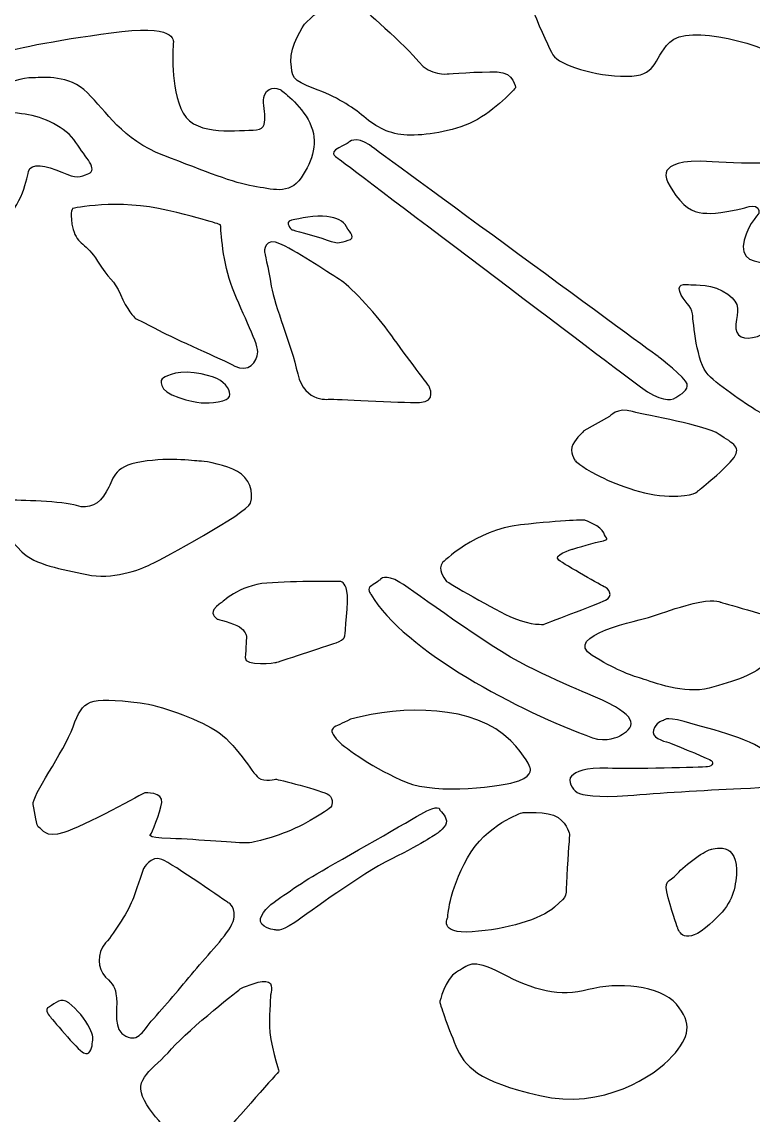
# Model space of a CAD drawing. Header units: centimetres. Extents: x -1.66 to 1.66, y -4.26 to 4.26.
# Drawn here: x -0.921 to 0.005, y 2.026 to 3.409 of the extents above; entities that cross this region are included whole.
import ezdxf

# ---------------------------------------------------------------- set-up
doc = ezdxf.new("R2010")
doc.units = ezdxf.units.CM
doc.header["$MEASUREMENT"] = 0
doc.layers.add('Layer 1', color=7, linetype='Continuous')

msp = doc.modelspace()

# ---------------------------------------------------------------- linework, layer by layer
at = {"layer": 'Layer 1', "color": 142}
for points, knots in [([(-1.65854, 4.26053), (-1.65854, 4.26053), (1.65855, 4.26053), (1.65855, 4.26053), (1.65855, 4.26053), (1.65855, 4.26053), (1.65855, -4.26054), (1.65855, -4.26054), (1.65855, -4.26054), (1.65855, -4.26054), (-1.65854, -4.26054), (-1.65854, -4.26054), (-1.65854, -4.26054), (-1.65854, -4.26054), (-1.65854, 4.26053), (-1.65854, 4.26053)], [0, 0, 0, 0, 0.2, 0.2, 0.2, 0.2, 0.4, 0.4, 0.4, 0.4, 0.6, 0.6, 0.6, 0.6, 1, 1, 1, 1]), ([(0.32052, 3.54923), (0.32052, 3.54923), (0.32891, 3.55255), (0.33083, 3.54183), (0.33083, 3.54183), (0.33275, 3.5311), (0.30162, 3.49244), (0.27756, 3.4517), (0.27756, 3.4517), (0.2535, 3.41096), (0.23975, 3.37639), (0.22085, 3.34058), (0.22085, 3.34058), (0.20195, 3.30478), (0.18649, 3.27268), (0.16758, 3.27391), (0.16758, 3.27391), (0.14868, 3.27515), (0.15383, 3.2912), (0.15899, 3.31342), (0.15899, 3.31342), (0.16414, 3.33565), (0.18992, 3.3517), (0.17274, 3.3554), (0.17274, 3.3554), (0.15555, 3.3591), (0.10572, 3.34429), (0.10572, 3.34429), (0.10572, 3.34429), (0.10572, 3.34429), (0.08166, 3.33194), (0.05245, 3.35664), (0.05245, 3.35664), (0.02323, 3.38133), (-0.07815, 3.40725), (-0.1005, 3.3838), (-0.1005, 3.3838), (-0.12283, 3.36034), (-0.11596, 3.34058), (-0.15549, 3.34058), (-0.15549, 3.34058), (-0.19501, 3.34058), (-0.23969, 3.35417), (-0.24828, 3.36775), (-0.24828, 3.36775), (-0.25687, 3.38133), (-0.29124, 3.46528), (-0.29124, 3.46528), (-0.29124, 3.46528), (-0.29124, 3.46528), (-0.28952, 3.49368), (-0.26031, 3.48257), (-0.26031, 3.48257), (-0.23109, 3.47145), (-0.19329, 3.47516), (-0.16923, 3.45664), (-0.16923, 3.45664), (-0.14518, 3.43812), (-0.12627, 3.4196), (-0.04207, 3.43318), (-0.04207, 3.43318), (0.04214, 3.44676), (0.06276, 3.46281), (0.09712, 3.44306), (0.09712, 3.44306), (0.13149, 3.4233), (0.15039, 3.39985), (0.15039, 3.39985), (0.15039, 3.39985), (0.15039, 3.39985), (0.19507, 3.38627), (0.20367, 3.41713), (0.20367, 3.41713), (0.21226, 3.448), (0.23803, 3.47639), (0.25865, 3.50108), (0.25865, 3.50108), (0.27928, 3.52578), (0.32052, 3.54923), (0.32052, 3.54923)], [0, 0, 0, 0, 0.047619, 0.047619, 0.047619, 0.047619, 0.0952381, 0.0952381, 0.0952381, 0.0952381, 0.1428571, 0.1428571, 0.1428571, 0.1428571, 0.1904762, 0.1904762, 0.1904762, 0.1904762, 0.2380952, 0.2380952, 0.2380952, 0.2380952, 0.2857143, 0.2857143, 0.2857143, 0.2857143, 0.3333333, 0.3333333, 0.3333333, 0.3333333, 0.3809524, 0.3809524, 0.3809524, 0.3809524, 0.4285714, 0.4285714, 0.4285714, 0.4285714, 0.4761905, 0.4761905, 0.4761905, 0.4761905, 0.5238095, 0.5238095, 0.5238095, 0.5238095, 0.5714286, 0.5714286, 0.5714286, 0.5714286, 0.6190476, 0.6190476, 0.6190476, 0.6190476, 0.6666667, 0.6666667, 0.6666667, 0.6666667, 0.7142857, 0.7142857, 0.7142857, 0.7142857, 0.7619048, 0.7619048, 0.7619048, 0.7619048, 0.8095238, 0.8095238, 0.8095238, 0.8095238, 0.8571429, 0.8571429, 0.8571429, 0.8571429, 0.9047619, 0.9047619, 0.9047619, 0.9047619, 1, 1, 1, 1]), ([(-0.56302, 3.40635), (-0.56302, 3.40635), (-0.58185, 3.37867), (-0.58015, 3.35898), (-0.58015, 3.35898), (-0.57843, 3.33929), (-0.57929, 3.3356), (-0.55103, 3.32515), (-0.55103, 3.32515), (-0.52277, 3.31469), (-0.50308, 3.30238), (-0.48767, 3.28947), (-0.48767, 3.28947), (-0.47225, 3.27655), (-0.45513, 3.2667), (-0.43287, 3.26609), (-0.43287, 3.26609), (-0.4106, 3.26547), (-0.37635, 3.26978), (-0.34895, 3.28331), (-0.34895, 3.28331), (-0.32155, 3.29685), (-0.29586, 3.32576), (-0.29586, 3.32576), (-0.29586, 3.32576), (-0.29586, 3.32576), (-0.29672, 3.34545), (-0.31898, 3.34606), (-0.31898, 3.34606), (-0.34125, 3.34668), (-0.38149, 3.3436), (-0.38149, 3.3436), (-0.38149, 3.3436), (-0.38149, 3.3436), (-0.40375, 3.34053), (-0.41831, 3.35898), (-0.41831, 3.35898), (-0.43287, 3.37744), (-0.4928, 3.42973), (-0.4928, 3.42973), (-0.4928, 3.42973), (-0.4928, 3.42973), (-0.51336, 3.43772), (-0.52791, 3.4328), (-0.52791, 3.4328), (-0.54247, 3.42788), (-0.56302, 3.40635), (-0.56302, 3.40635)], [0, 0, 0, 0, 0.0769231, 0.0769231, 0.0769231, 0.0769231, 0.1538462, 0.1538462, 0.1538462, 0.1538462, 0.2307692, 0.2307692, 0.2307692, 0.2307692, 0.3076923, 0.3076923, 0.3076923, 0.3076923, 0.3846154, 0.3846154, 0.3846154, 0.3846154, 0.4615385, 0.4615385, 0.4615385, 0.4615385, 0.5384615, 0.5384615, 0.5384615, 0.5384615, 0.6153846, 0.6153846, 0.6153846, 0.6153846, 0.6923077, 0.6923077, 0.6923077, 0.6923077, 0.7692308, 0.7692308, 0.7692308, 0.7692308, 0.8461538, 0.8461538, 0.8461538, 0.8461538, 1, 1, 1, 1]), ([(-0.98087, 3.35775), (-0.98087, 3.35775), (-1.00656, 3.34606), (-1.00571, 3.33868), (-1.00571, 3.33868), (-1.00485, 3.3313), (-1.004, 3.32207), (-0.96888, 3.32699), (-0.96888, 3.32699), (-0.93378, 3.33191), (-0.92093, 3.33868), (-0.90638, 3.33868), (-0.90638, 3.33868), (-0.89182, 3.33868), (-0.86185, 3.34299), (-0.83788, 3.31961), (-0.83788, 3.31961), (-0.8139, 3.29623), (-0.79421, 3.26055), (-0.74112, 3.24025), (-0.74112, 3.24025), (-0.68803, 3.21995), (-0.65207, 3.20518), (-0.62809, 3.20149), (-0.62809, 3.20149), (-0.60412, 3.1978), (-0.58271, 3.18981), (-0.5673, 3.21195), (-0.5673, 3.21195), (-0.55189, 3.2341), (-0.54504, 3.25809), (-0.55617, 3.28146), (-0.55617, 3.28146), (-0.5673, 3.30484), (-0.59299, 3.3233), (-0.59299, 3.3233), (-0.59299, 3.3233), (-0.59299, 3.3233), (-0.60754, 3.3313), (-0.61354, 3.31654), (-0.61354, 3.31654), (-0.61953, 3.30177), (-0.60155, 3.27224), (-0.62809, 3.27224), (-0.62809, 3.27224), (-0.65464, 3.27224), (-0.70601, 3.26424), (-0.71972, 3.29992), (-0.71972, 3.29992), (-0.73341, 3.3356), (-0.72914, 3.38236), (-0.72914, 3.38236), (-0.72914, 3.38236), (-0.72914, 3.38236), (-0.72143, 3.40574), (-0.79421, 3.39712), (-0.79421, 3.39712), (-0.86699, 3.38851), (-0.93036, 3.37559), (-0.94834, 3.37005), (-0.94834, 3.37005), (-0.96631, 3.36452), (-0.98087, 3.35775), (-0.98087, 3.35775)], [0, 0, 0, 0, 0.0588235, 0.0588235, 0.0588235, 0.0588235, 0.1176471, 0.1176471, 0.1176471, 0.1176471, 0.1764706, 0.1764706, 0.1764706, 0.1764706, 0.2352941, 0.2352941, 0.2352941, 0.2352941, 0.2941176, 0.2941176, 0.2941176, 0.2941176, 0.3529412, 0.3529412, 0.3529412, 0.3529412, 0.4117647, 0.4117647, 0.4117647, 0.4117647, 0.4705882, 0.4705882, 0.4705882, 0.4705882, 0.5294118, 0.5294118, 0.5294118, 0.5294118, 0.5882353, 0.5882353, 0.5882353, 0.5882353, 0.6470588, 0.6470588, 0.6470588, 0.6470588, 0.7058824, 0.7058824, 0.7058824, 0.7058824, 0.7647059, 0.7647059, 0.7647059, 0.7647059, 0.8235294, 0.8235294, 0.8235294, 0.8235294, 0.8823529, 0.8823529, 0.8823529, 0.8823529, 1, 1, 1, 1]), ([(-1.09304, 3.22979), (-1.09304, 3.22979), (-1.08619, 3.26547), (-1.07678, 3.28024), (-1.07678, 3.28024), (-1.06735, 3.295), (-1.05366, 3.29746), (-1.02026, 3.29685), (-1.02026, 3.29685), (-0.98687, 3.29623), (-0.93978, 3.29623), (-0.91665, 3.29254), (-0.91665, 3.29254), (-0.89353, 3.28885), (-0.86528, 3.27655), (-0.85243, 3.25686), (-0.85243, 3.25686), (-0.83959, 3.23717), (-0.82418, 3.22241), (-0.83617, 3.21749), (-0.83617, 3.21749), (-0.84816, 3.21257), (-0.85072, 3.21072), (-0.87042, 3.21933), (-0.87042, 3.21933), (-0.89011, 3.22795), (-0.9098, 3.23164), (-0.91238, 3.21995), (-0.91238, 3.21995), (-0.91494, 3.20826), (-0.92351, 3.16766), (-0.95005, 3.15658), (-0.95005, 3.15658), (-0.9766, 3.14551), (-1.01769, 3.14367), (-1.04252, 3.15474), (-1.04252, 3.15474), (-1.06735, 3.16581), (-1.08791, 3.18119), (-1.0939, 3.20088), (-1.0939, 3.20088), (-1.09989, 3.22057), (-1.09304, 3.22979), (-1.09304, 3.22979)], [0, 0, 0, 0, 0.0833333, 0.0833333, 0.0833333, 0.0833333, 0.1666667, 0.1666667, 0.1666667, 0.1666667, 0.25, 0.25, 0.25, 0.25, 0.3333333, 0.3333333, 0.3333333, 0.3333333, 0.4166667, 0.4166667, 0.4166667, 0.4166667, 0.5, 0.5, 0.5, 0.5, 0.5833333, 0.5833333, 0.5833333, 0.5833333, 0.6666667, 0.6666667, 0.6666667, 0.6666667, 0.75, 0.75, 0.75, 0.75, 0.8333333, 0.8333333, 0.8333333, 0.8333333, 1, 1, 1, 1]), ([(-0.52021, 3.23656), (-0.52021, 3.23656), (-0.53391, 3.24271), (-0.51935, 3.25009), (-0.51935, 3.25009), (-0.50479, 3.25748), (-0.5072, 3.25696), (-0.5072, 3.25696), (-0.5072, 3.25696), (-0.5072, 3.25696), (-0.49784, 3.26582), (-0.48083, 3.2536), (-0.48083, 3.2536), (-0.46382, 3.24138), (-0.11424, 2.98502), (-0.11424, 2.98502), (-0.11424, 2.98502), (-0.11424, 2.98502), (-0.08009, 2.95911), (-0.07837, 2.95111), (-0.07837, 2.95111), (-0.07666, 2.94311), (-0.08608, 2.93819), (-0.09293, 2.93389), (-0.09293, 2.93389), (-0.09978, 2.92958), (-0.11263, 2.92897), (-0.13746, 2.94742), (-0.13746, 2.94742), (-0.16228, 2.96588), (-0.52021, 3.23656), (-0.52021, 3.23656)], [0, 0, 0, 0, 0.1111111, 0.1111111, 0.1111111, 0.1111111, 0.2222222, 0.2222222, 0.2222222, 0.2222222, 0.3333333, 0.3333333, 0.3333333, 0.3333333, 0.4444444, 0.4444444, 0.4444444, 0.4444444, 0.5555556, 0.5555556, 0.5555556, 0.5555556, 0.6666667, 0.6666667, 0.6666667, 0.6666667, 0.7777778, 0.7777778, 0.7777778, 0.7777778, 1, 1, 1, 1]), ([(-0.00388, 3.17443), (-0.00388, 3.17443), (-0.03471, 3.16704), (-0.0484, 3.16704), (-0.0484, 3.16704), (-0.06211, 3.16704), (-0.07409, 3.16766), (-0.08779, 3.18365), (-0.08779, 3.18365), (-0.10149, 3.19965), (-0.10834, 3.21503), (-0.10406, 3.22118), (-0.10406, 3.22118), (-0.09978, 3.22733), (-0.0895, 3.23533), (-0.04669, 3.23225), (-0.04669, 3.23225), (-0.00388, 3.22918), (0.07404, 3.23102), (0.09288, 3.23225), (0.09288, 3.23225), (0.11172, 3.23348), (0.1571, 3.24087), (0.17336, 3.22671), (0.17336, 3.22671), (0.18964, 3.21257), (0.19306, 3.20334), (0.19563, 3.18488), (0.19563, 3.18488), (0.1982, 3.16643), (0.23416, 3.02678), (0.23416, 3.02678), (0.23416, 3.02678), (0.23416, 3.02678), (0.23502, 2.99233), (0.23073, 2.98802), (0.23073, 2.98802), (0.22645, 2.98372), (0.20762, 2.97634), (0.19563, 2.99479), (0.19563, 2.99479), (0.18364, 3.01324), (0.1845, 3.0963), (0.1845, 3.0963), (0.1845, 3.0963), (0.1845, 3.0963), (0.17508, 3.13997), (0.17508, 3.13997), (0.17508, 3.13997), (0.17508, 3.13997), (0.16566, 3.15166), (0.1571, 3.1412), (0.1571, 3.1412), (0.14853, 3.13075), (0.14169, 3.10922), (0.1297, 3.10675), (0.1297, 3.10675), (0.11771, 3.1043), (0.05948, 3.10245), (0.03722, 3.10368), (0.03722, 3.10368), (0.01496, 3.10491), (-0.00816, 3.10368), (-0.0073, 3.12521), (-0.0073, 3.12521), (-0.00645, 3.14674), (0.01239, 3.16704), (0.01239, 3.16704), (0.01239, 3.16704), (0.01239, 3.16704), (0.01322, 3.17418), (0.00812, 3.1757), (0.00812, 3.1757), (0.00302, 3.17723), (-0.00388, 3.17443), (-0.00388, 3.17443)], [0, 0, 0, 0, 0.05, 0.05, 0.05, 0.05, 0.1, 0.1, 0.1, 0.1, 0.15, 0.15, 0.15, 0.15, 0.2, 0.2, 0.2, 0.2, 0.25, 0.25, 0.25, 0.25, 0.3, 0.3, 0.3, 0.3, 0.35, 0.35, 0.35, 0.35, 0.4, 0.4, 0.4, 0.4, 0.45, 0.45, 0.45, 0.45, 0.5, 0.5, 0.5, 0.5, 0.55, 0.55, 0.55, 0.55, 0.6, 0.6, 0.6, 0.6, 0.65, 0.65, 0.65, 0.65, 0.7, 0.7, 0.7, 0.7, 0.75, 0.75, 0.75, 0.75, 0.8, 0.8, 0.8, 0.8, 0.85, 0.85, 0.85, 0.85, 0.9, 0.9, 0.9, 0.9, 1, 1, 1, 1]), ([(-0.85671, 3.1732), (-0.85671, 3.1732), (-0.79935, 3.18611), (-0.73598, 3.17073), (-0.73598, 3.17073), (-0.67262, 3.15535), (-0.66919, 3.15228), (-0.66919, 3.15228), (-0.66919, 3.15228), (-0.66919, 3.15228), (-0.66748, 3.11044), (-0.65635, 3.07846), (-0.65635, 3.07846), (-0.64522, 3.04647), (-0.6221, 3.00525), (-0.6221, 2.99171), (-0.6221, 2.99171), (-0.6221, 2.97818), (-0.63494, 2.96526), (-0.65121, 2.97387), (-0.65121, 2.97387), (-0.66748, 2.98248), (-0.72742, 3.00832), (-0.74712, 3.01878), (-0.74712, 3.01878), (-0.76681, 3.02924), (-0.77794, 3.03478), (-0.77794, 3.03478), (-0.77794, 3.03478), (-0.77794, 3.03478), (-0.78822, 3.04585), (-0.79592, 3.06431), (-0.79592, 3.06431), (-0.80362, 3.08276), (-0.81133, 3.08399), (-0.82503, 3.10675), (-0.82503, 3.10675), (-0.83874, 3.12952), (-0.85072, 3.12706), (-0.85586, 3.14674), (-0.85586, 3.14674), (-0.861, 3.16643), (-0.85671, 3.1732), (-0.85671, 3.1732)], [0, 0, 0, 0, 0.0833333, 0.0833333, 0.0833333, 0.0833333, 0.1666667, 0.1666667, 0.1666667, 0.1666667, 0.25, 0.25, 0.25, 0.25, 0.3333333, 0.3333333, 0.3333333, 0.3333333, 0.4166667, 0.4166667, 0.4166667, 0.4166667, 0.5, 0.5, 0.5, 0.5, 0.5833333, 0.5833333, 0.5833333, 0.5833333, 0.6666667, 0.6666667, 0.6666667, 0.6666667, 0.75, 0.75, 0.75, 0.75, 0.8333333, 0.8333333, 0.8333333, 0.8333333, 1, 1, 1, 1]), ([(-0.57905, 3.14638), (-0.57905, 3.14638), (-0.58925, 3.15616), (-0.57948, 3.15829), (-0.57948, 3.15829), (-0.5697, 3.16043), (-0.54837, 3.16511), (-0.53483, 3.16318), (-0.53483, 3.16318), (-0.5213, 3.16125), (-0.51434, 3.15779), (-0.50975, 3.15005), (-0.50975, 3.15005), (-0.50515, 3.1423), (-0.49742, 3.13539), (-0.50762, 3.13294), (-0.50762, 3.13294), (-0.51783, 3.1305), (-0.51825, 3.12744), (-0.53441, 3.13324), (-0.53441, 3.13324), (-0.55056, 3.13905), (-0.57905, 3.14638), (-0.57905, 3.14638)], [0, 0, 0, 0, 0.1428571, 0.1428571, 0.1428571, 0.1428571, 0.2857143, 0.2857143, 0.2857143, 0.2857143, 0.4285714, 0.4285714, 0.4285714, 0.4285714, 0.5714286, 0.5714286, 0.5714286, 0.5714286, 0.7142857, 0.7142857, 0.7142857, 0.7142857, 1, 1, 1, 1]), ([(-0.61354, 3.11783), (-0.61354, 3.11783), (-0.61525, 3.13875), (-0.59213, 3.12767), (-0.59213, 3.12767), (-0.56901, 3.1166), (-0.52877, 3.08953), (-0.51593, 3.08153), (-0.51593, 3.08153), (-0.50308, 3.07353), (-0.46797, 3.03416), (-0.45513, 3.01571), (-0.45513, 3.01571), (-0.44228, 2.99725), (-0.40546, 2.94865), (-0.40546, 2.94865), (-0.40546, 2.94865), (-0.40546, 2.94865), (-0.39433, 2.92835), (-0.41745, 2.92773), (-0.41745, 2.92773), (-0.44058, 2.92712), (-0.52963, 2.93204), (-0.52963, 2.93204), (-0.52963, 2.93204), (-0.52963, 2.93204), (-0.56302, 2.92589), (-0.57158, 2.96403), (-0.57158, 2.96403), (-0.58015, 3.00217), (-0.6007, 3.04954), (-0.60498, 3.07477), (-0.60498, 3.07477), (-0.60926, 3.09999), (-0.61354, 3.11783), (-0.61354, 3.11783)], [0, 0, 0, 0, 0.1, 0.1, 0.1, 0.1, 0.2, 0.2, 0.2, 0.2, 0.3, 0.3, 0.3, 0.3, 0.4, 0.4, 0.4, 0.4, 0.5, 0.5, 0.5, 0.5, 0.6, 0.6, 0.6, 0.6, 0.7, 0.7, 0.7, 0.7, 0.8, 0.8, 0.8, 0.8, 1, 1, 1, 1]), ([(-0.07152, 3.07661), (-0.07666, 3.07661), (-0.09207, 3.0803), (-0.08779, 3.068), (-0.08779, 3.068), (-0.08351, 3.05569), (-0.07238, 3.05016), (-0.07152, 3.0397), (-0.07152, 3.0397), (-0.07067, 3.02924), (-0.06639, 2.97757), (-0.05183, 2.9628), (-0.05183, 2.9628), (-0.03728, 2.94804), (0.0004, 2.92281), (0.0141, 2.91482), (0.0141, 2.91482), (0.0278, 2.90682), (0.05349, 2.90251), (0.06976, 2.91851), (0.06976, 2.91851), (0.08603, 2.9345), (0.10829, 2.95234), (0.11942, 2.95726), (0.11942, 2.95726), (0.13055, 2.96219), (0.12884, 2.97879), (0.12456, 2.9954), (0.12456, 2.9954), (0.12028, 3.01202), (0.10144, 3.04031), (0.08517, 3.05077), (0.08517, 3.05077), (0.0689, 3.06123), (0.03979, 3.07169), (0.03551, 3.05262), (0.03551, 3.05262), (0.03122, 3.03355), (0.0278, 3.01694), (0.01068, 3.0114), (0.01068, 3.0114), (-0.00645, 3.00586), (-0.01844, 3.01017), (-0.01672, 3.02678), (-0.01672, 3.02678), (-0.01501, 3.04339), (-0.0097, 3.05194), (-0.027, 3.06492), (-0.027, 3.06492), (-0.0443, 3.0779), (-0.07152, 3.07661), (-0.07152, 3.07661)], [0, 0, 0, 0, 0.0714286, 0.0714286, 0.0714286, 0.0714286, 0.1428571, 0.1428571, 0.1428571, 0.1428571, 0.2142857, 0.2142857, 0.2142857, 0.2142857, 0.2857143, 0.2857143, 0.2857143, 0.2857143, 0.3571429, 0.3571429, 0.3571429, 0.3571429, 0.4285714, 0.4285714, 0.4285714, 0.4285714, 0.5, 0.5, 0.5, 0.5, 0.5714286, 0.5714286, 0.5714286, 0.5714286, 0.6428571, 0.6428571, 0.6428571, 0.6428571, 0.7142857, 0.7142857, 0.7142857, 0.7142857, 0.7857143, 0.7857143, 0.7857143, 0.7857143, 0.8571429, 0.8571429, 0.8571429, 0.8571429, 1, 1, 1, 1]), ([(-0.74198, 2.95849), (-0.74198, 2.95849), (-0.72827, 2.96895), (-0.70259, 2.96526), (-0.70259, 2.96526), (-0.6769, 2.96157), (-0.66598, 2.95534), (-0.66065, 2.94681), (-0.66065, 2.94681), (-0.65532, 2.93829), (-0.65464, 2.93101), (-0.67218, 2.92868), (-0.67218, 2.92868), (-0.68971, 2.92635), (-0.69512, 2.92541), (-0.72228, 2.93389), (-0.72228, 2.93389), (-0.74944, 2.94236), (-0.74561, 2.95763), (-0.74198, 2.95849)], [0, 0, 0, 0, 0.1666667, 0.1666667, 0.1666667, 0.1666667, 0.3333333, 0.3333333, 0.3333333, 0.3333333, 0.5, 0.5, 0.5, 0.5, 0.6666667, 0.6666667, 0.6666667, 0.6666667, 1, 1, 1, 1]), ([(-0.20914, 2.89162), (-0.20914, 2.89162), (-0.17683, 2.90995), (-0.17683, 2.90995), (-0.17683, 2.90995), (-0.17683, 2.90995), (-0.16705, 2.92216), (-0.14749, 2.91636), (-0.14749, 2.91636), (-0.12794, 2.91056), (-0.05566, 2.89956), (-0.0378, 2.88734), (-0.0378, 2.88734), (-0.01994, 2.87512), (-0.00803, 2.87115), (-0.02122, 2.85527), (-0.02122, 2.85527), (-0.0344, 2.83938), (-0.06458, 2.81586), (-0.06458, 2.81586), (-0.06458, 2.81586), (-0.06458, 2.81586), (-0.06884, 2.80822), (-0.10115, 2.80914), (-0.10115, 2.80914), (-0.13347, 2.81005), (-0.17173, 2.82502), (-0.19256, 2.83602), (-0.19256, 2.83602), (-0.2134, 2.84702), (-0.2202, 2.85404), (-0.2202, 2.85404), (-0.2202, 2.85404), (-0.2202, 2.85404), (-0.22785, 2.86535), (-0.22318, 2.87451), (-0.22318, 2.87451), (-0.2185, 2.88368), (-0.20914, 2.89162), (-0.20914, 2.89162)], [0, 0, 0, 0, 0.0909091, 0.0909091, 0.0909091, 0.0909091, 0.1818182, 0.1818182, 0.1818182, 0.1818182, 0.2727273, 0.2727273, 0.2727273, 0.2727273, 0.3636364, 0.3636364, 0.3636364, 0.3636364, 0.4545455, 0.4545455, 0.4545455, 0.4545455, 0.5454545, 0.5454545, 0.5454545, 0.5454545, 0.6363636, 0.6363636, 0.6363636, 0.6363636, 0.7272727, 0.7272727, 0.7272727, 0.7272727, 0.8181818, 0.8181818, 0.8181818, 0.8181818, 1, 1, 1, 1]), ([(-0.94919, 2.77209), (-0.94919, 2.77209), (-0.95005, 2.80408), (-0.93806, 2.80408), (-0.93806, 2.80408), (-0.92607, 2.80408), (-0.86784, 2.80285), (-0.85158, 2.79731), (-0.85158, 2.79731), (-0.83531, 2.79178), (-0.82332, 2.79916), (-0.8139, 2.81454), (-0.8139, 2.81454), (-0.80449, 2.82992), (-0.80705, 2.84653), (-0.76938, 2.85268), (-0.76938, 2.85268), (-0.7317, 2.85883), (-0.69916, 2.8533), (-0.69317, 2.8533), (-0.69317, 2.8533), (-0.68718, 2.8533), (-0.66234, 2.84838), (-0.64779, 2.84038), (-0.64779, 2.84038), (-0.63323, 2.83238), (-0.62638, 2.81393), (-0.63152, 2.80039), (-0.63152, 2.80039), (-0.63665, 2.78686), (-0.74283, 2.73026), (-0.75739, 2.72288), (-0.75739, 2.72288), (-0.77194, 2.71549), (-0.80705, 2.70319), (-0.83874, 2.70996), (-0.83874, 2.70996), (-0.87042, 2.71673), (-0.90467, 2.72226), (-0.92093, 2.73887), (-0.92093, 2.73887), (-0.93721, 2.75548), (-0.94919, 2.77209), (-0.94919, 2.77209)], [0, 0, 0, 0, 0.0833333, 0.0833333, 0.0833333, 0.0833333, 0.1666667, 0.1666667, 0.1666667, 0.1666667, 0.25, 0.25, 0.25, 0.25, 0.3333333, 0.3333333, 0.3333333, 0.3333333, 0.4166667, 0.4166667, 0.4166667, 0.4166667, 0.5, 0.5, 0.5, 0.5, 0.5833333, 0.5833333, 0.5833333, 0.5833333, 0.6666667, 0.6666667, 0.6666667, 0.6666667, 0.75, 0.75, 0.75, 0.75, 0.8333333, 0.8333333, 0.8333333, 0.8333333, 1, 1, 1, 1]), ([(-0.38814, 2.72513), (-0.38814, 2.72513), (-0.34648, 2.76668), (-0.2895, 2.77279), (-0.2895, 2.77279), (-0.23253, 2.7789), (-0.20787, 2.7789), (-0.20787, 2.7789), (-0.20787, 2.7789), (-0.20787, 2.7789), (-0.18661, 2.77096), (-0.18406, 2.76271), (-0.18406, 2.76271), (-0.18151, 2.75446), (-0.17428, 2.75507), (-0.18874, 2.75171), (-0.18874, 2.75171), (-0.20319, 2.74835), (-0.22403, 2.74194), (-0.22403, 2.74194), (-0.22403, 2.74194), (-0.22403, 2.74194), (-0.24954, 2.7343), (-0.24103, 2.72819), (-0.24103, 2.72819), (-0.23253, 2.72208), (-0.18534, 2.69489), (-0.18236, 2.69398), (-0.18236, 2.69398), (-0.17938, 2.69306), (-0.17003, 2.68298), (-0.18193, 2.67748), (-0.18193, 2.67748), (-0.19384, 2.67198), (-0.26017, 2.64693), (-0.26017, 2.64693), (-0.26017, 2.64693), (-0.26017, 2.64693), (-0.27462, 2.64541), (-0.29801, 2.65488), (-0.29801, 2.65488), (-0.32139, 2.66434), (-0.38304, 2.70131), (-0.38304, 2.70131), (-0.38304, 2.70131), (-0.38696, 2.7078), (-0.39484, 2.71553), (-0.38814, 2.72513)], [0, 0, 0, 0, 0.0769231, 0.0769231, 0.0769231, 0.0769231, 0.1538462, 0.1538462, 0.1538462, 0.1538462, 0.2307692, 0.2307692, 0.2307692, 0.2307692, 0.3076923, 0.3076923, 0.3076923, 0.3076923, 0.3846154, 0.3846154, 0.3846154, 0.3846154, 0.4615385, 0.4615385, 0.4615385, 0.4615385, 0.5384615, 0.5384615, 0.5384615, 0.5384615, 0.6153846, 0.6153846, 0.6153846, 0.6153846, 0.6923077, 0.6923077, 0.6923077, 0.6923077, 0.7692308, 0.7692308, 0.7692308, 0.7692308, 0.8461538, 0.8461538, 0.8461538, 0.8461538, 1, 1, 1, 1]), ([(-0.66834, 2.67412), (-0.66834, 2.67412), (-0.64623, 2.69642), (-0.61052, 2.69917), (-0.61052, 2.69917), (-0.5748, 2.70192), (-0.51697, 2.701), (-0.51697, 2.701), (-0.51697, 2.701), (-0.51697, 2.701), (-0.51187, 2.7007), (-0.50932, 2.68909), (-0.50932, 2.68909), (-0.50677, 2.67748), (-0.51187, 2.63319), (-0.51187, 2.63319), (-0.51187, 2.63319), (-0.51187, 2.63319), (-0.5106, 2.628), (-0.52293, 2.62372), (-0.52293, 2.62372), (-0.53526, 2.61944), (-0.59861, 2.59867), (-0.59861, 2.59867), (-0.59861, 2.59867), (-0.59861, 2.59867), (-0.63943, 2.59317), (-0.63815, 2.60478), (-0.63815, 2.60478), (-0.63687, 2.61639), (-0.63645, 2.63227), (-0.63645, 2.63227), (-0.63645, 2.63227), (-0.63645, 2.63227), (-0.63773, 2.63899), (-0.64538, 2.64357), (-0.64538, 2.64357), (-0.65303, 2.64816), (-0.67344, 2.65365), (-0.67344, 2.65365), (-0.67344, 2.65365), (-0.67344, 2.65365), (-0.68194, 2.65946), (-0.67769, 2.66557), (-0.67769, 2.66557), (-0.67344, 2.67168), (-0.66834, 2.67412), (-0.66834, 2.67412)], [0, 0, 0, 0, 0.0769231, 0.0769231, 0.0769231, 0.0769231, 0.1538462, 0.1538462, 0.1538462, 0.1538462, 0.2307692, 0.2307692, 0.2307692, 0.2307692, 0.3076923, 0.3076923, 0.3076923, 0.3076923, 0.3846154, 0.3846154, 0.3846154, 0.3846154, 0.4615385, 0.4615385, 0.4615385, 0.4615385, 0.5384615, 0.5384615, 0.5384615, 0.5384615, 0.6153846, 0.6153846, 0.6153846, 0.6153846, 0.6923077, 0.6923077, 0.6923077, 0.6923077, 0.7692308, 0.7692308, 0.7692308, 0.7692308, 0.8461538, 0.8461538, 0.8461538, 0.8461538, 1, 1, 1, 1]), ([(-0.47914, 2.68512), (-0.47914, 2.68512), (-0.48466, 2.69214), (-0.47828, 2.69581), (-0.47828, 2.69581), (-0.47191, 2.69948), (-0.4668, 2.70375), (-0.4668, 2.70375), (-0.4668, 2.70375), (-0.4668, 2.70375), (-0.46128, 2.71169), (-0.44214, 2.70009), (-0.44214, 2.70009), (-0.42301, 2.68848), (-0.33245, 2.61975), (-0.281, 2.59409), (-0.281, 2.59409), (-0.22955, 2.56843), (-0.18406, 2.55163), (-0.16918, 2.54246), (-0.16918, 2.54246), (-0.1543, 2.5333), (-0.14707, 2.52566), (-0.14962, 2.51863), (-0.14962, 2.51863), (-0.15217, 2.51161), (-0.16408, 2.5055), (-0.16408, 2.5055), (-0.16408, 2.5055), (-0.16408, 2.5055), (-0.18108, 2.49725), (-0.19809, 2.50336), (-0.19809, 2.50336), (-0.28973, 2.53628), (-0.43647, 2.61298), (-0.47914, 2.68512)], [0, 0, 0, 0, 0.1, 0.1, 0.1, 0.1, 0.2, 0.2, 0.2, 0.2, 0.3, 0.3, 0.3, 0.3, 0.4, 0.4, 0.4, 0.4, 0.5, 0.5, 0.5, 0.5, 0.6, 0.6, 0.6, 0.6, 0.7, 0.7, 0.7, 0.7, 0.8, 0.8, 0.8, 0.8, 1, 1, 1, 1]), ([(-0.19852, 2.60753), (-0.17088, 2.59012), (-0.1509, 2.58248), (-0.13602, 2.5782), (-0.13602, 2.5782), (-0.12114, 2.57392), (-0.08244, 2.55774), (-0.05056, 2.56629), (-0.05056, 2.56629), (-0.01867, 2.57484), (0.00897, 2.5837), (0.02215, 2.59867), (0.02215, 2.59867), (0.03533, 2.61364), (0.05276, 2.63349), (0.05276, 2.63349), (0.05276, 2.63349), (0.05276, 2.63349), (0.05659, 2.64571), (0.04299, 2.65121), (0.04299, 2.65121), (0.02938, 2.65671), (-0.03652, 2.67504), (-0.03652, 2.67504), (-0.03652, 2.67504), (-0.03652, 2.67504), (-0.0463, 2.67962), (-0.07096, 2.6732), (-0.07096, 2.6732), (-0.09562, 2.66679), (-0.10498, 2.66282), (-0.12368, 2.65671), (-0.12368, 2.65671), (-0.1375, 2.6522), (-0.23856, 2.63276), (-0.19852, 2.60753)], [0, 0, 0, 0, 0.1, 0.1, 0.1, 0.1, 0.2, 0.2, 0.2, 0.2, 0.3, 0.3, 0.3, 0.3, 0.4, 0.4, 0.4, 0.4, 0.5, 0.5, 0.5, 0.5, 0.6, 0.6, 0.6, 0.6, 0.7, 0.7, 0.7, 0.7, 0.8, 0.8, 0.8, 0.8, 1, 1, 1, 1]), ([(-0.85586, 2.51741), (-0.86784, 2.4848), (-0.90895, 2.42943), (-0.90638, 2.41898), (-0.90638, 2.41898), (-0.90381, 2.40852), (-0.90295, 2.39129), (-0.89867, 2.38945), (-0.89867, 2.38945), (-0.89439, 2.3876), (-0.89182, 2.37591), (-0.86784, 2.3833), (-0.86784, 2.3833), (-0.84388, 2.39068), (-0.7651, 2.43374), (-0.7651, 2.43374), (-0.7651, 2.43374), (-0.7651, 2.43374), (-0.74198, 2.43497), (-0.74369, 2.42143), (-0.74369, 2.42143), (-0.7454, 2.4079), (-0.75739, 2.38145), (-0.75739, 2.38145), (-0.75739, 2.38145), (-0.75739, 2.38145), (-0.76767, 2.37714), (-0.73256, 2.37591), (-0.73256, 2.37591), (-0.69745, 2.37468), (-0.64693, 2.36976), (-0.63494, 2.37038), (-0.63494, 2.37038), (-0.62296, 2.37099), (-0.59042, 2.38022), (-0.56473, 2.39375), (-0.56473, 2.39375), (-0.53904, 2.40729), (-0.52963, 2.41529), (-0.52963, 2.41529), (-0.52963, 2.41529), (-0.52963, 2.41529), (-0.52449, 2.42574), (-0.53219, 2.43128), (-0.53219, 2.43128), (-0.5399, 2.43681), (-0.59898, 2.45097), (-0.59898, 2.45097), (-0.59898, 2.45097), (-0.59898, 2.45097), (-0.61354, 2.44727), (-0.62124, 2.45281), (-0.62124, 2.45281), (-0.62895, 2.45835), (-0.65036, 2.49772), (-0.67605, 2.5131), (-0.67605, 2.5131), (-0.70174, 2.52848), (-0.7454, 2.54447), (-0.77109, 2.54755), (-0.77109, 2.54755), (-0.83804, 2.55557), (-0.84332, 2.55152), (-0.85586, 2.51741)], [0, 0, 0, 0, 0.0588235, 0.0588235, 0.0588235, 0.0588235, 0.1176471, 0.1176471, 0.1176471, 0.1176471, 0.1764706, 0.1764706, 0.1764706, 0.1764706, 0.2352941, 0.2352941, 0.2352941, 0.2352941, 0.2941176, 0.2941176, 0.2941176, 0.2941176, 0.3529412, 0.3529412, 0.3529412, 0.3529412, 0.4117647, 0.4117647, 0.4117647, 0.4117647, 0.4705882, 0.4705882, 0.4705882, 0.4705882, 0.5294118, 0.5294118, 0.5294118, 0.5294118, 0.5882353, 0.5882353, 0.5882353, 0.5882353, 0.6470588, 0.6470588, 0.6470588, 0.6470588, 0.7058824, 0.7058824, 0.7058824, 0.7058824, 0.7647059, 0.7647059, 0.7647059, 0.7647059, 0.8235294, 0.8235294, 0.8235294, 0.8235294, 0.8823529, 0.8823529, 0.8823529, 0.8823529, 1, 1, 1, 1]), ([(-0.50464, 2.52688), (-0.43822, 2.54511), (-0.34723, 2.54507), (-0.30184, 2.4997), (-0.30184, 2.4997), (-0.28228, 2.48015), (-0.27717, 2.46548), (-0.27717, 2.46548), (-0.27717, 2.46548), (-0.27717, 2.46548), (-0.27207, 2.45663), (-0.29163, 2.44899), (-0.29163, 2.44899), (-0.31119, 2.44135), (-0.39495, 2.43097), (-0.43406, 2.44716), (-0.43406, 2.44716), (-0.47318, 2.46334), (-0.51187, 2.49053), (-0.51995, 2.49908), (-0.51995, 2.49908), (-0.53682, 2.51694), (-0.52596, 2.51575), (-0.50464, 2.52688)], [0, 0, 0, 0, 0.1428571, 0.1428571, 0.1428571, 0.1428571, 0.2857143, 0.2857143, 0.2857143, 0.2857143, 0.4285714, 0.4285714, 0.4285714, 0.4285714, 0.5714286, 0.5714286, 0.5714286, 0.5714286, 0.7142857, 0.7142857, 0.7142857, 0.7142857, 1, 1, 1, 1]), ([(-0.10158, 2.49725), (-0.10899, 2.49902), (-0.12438, 2.50423), (-0.12114, 2.51314), (-0.12114, 2.51314), (-0.11789, 2.52204), (-0.11101, 2.52505), (-0.1088, 2.52505), (-0.1088, 2.52505), (-0.1066, 2.52505), (-0.10837, 2.53116), (-0.08202, 2.52383), (-0.08202, 2.52383), (-0.0468, 2.51404), (0.01248, 2.49883), (0.02199, 2.48352), (0.02199, 2.48352), (0.04804, 2.44158), (0.06117, 2.44243), (-0.01059, 2.43921), (-0.01059, 2.43921), (-0.0582, 2.43708), (-0.11475, 2.43341), (-0.15344, 2.43036), (-0.15344, 2.43036), (-0.19214, 2.4273), (-0.21127, 2.43066), (-0.21765, 2.43432), (-0.21765, 2.43432), (-0.22403, 2.43799), (-0.2304, 2.44929), (-0.22488, 2.45479), (-0.22488, 2.45479), (-0.21935, 2.46029), (-0.20745, 2.46609), (-0.17896, 2.46487), (-0.17896, 2.46487), (-0.15047, 2.46365), (-0.05948, 2.46579), (-0.05268, 2.4667), (-0.05268, 2.4667), (-0.04588, 2.46762), (-0.04375, 2.47251), (-0.05013, 2.47587), (-0.05013, 2.47587), (-0.05651, 2.47923), (-0.10158, 2.49725), (-0.10158, 2.49725)], [0, 0, 0, 0, 0.0769231, 0.0769231, 0.0769231, 0.0769231, 0.1538462, 0.1538462, 0.1538462, 0.1538462, 0.2307692, 0.2307692, 0.2307692, 0.2307692, 0.3076923, 0.3076923, 0.3076923, 0.3076923, 0.3846154, 0.3846154, 0.3846154, 0.3846154, 0.4615385, 0.4615385, 0.4615385, 0.4615385, 0.5384615, 0.5384615, 0.5384615, 0.5384615, 0.6153846, 0.6153846, 0.6153846, 0.6153846, 0.6923077, 0.6923077, 0.6923077, 0.6923077, 0.7692308, 0.7692308, 0.7692308, 0.7692308, 0.8461538, 0.8461538, 0.8461538, 0.8461538, 1, 1, 1, 1]), ([(-0.60669, 2.29136), (-0.60669, 2.29136), (-0.62454, 2.27548), (-0.61689, 2.26754), (-0.61689, 2.26754), (-0.60924, 2.25959), (-0.59988, 2.26051), (-0.59988, 2.26051), (-0.59988, 2.26051), (-0.59988, 2.26051), (-0.59563, 2.25562), (-0.57523, 2.26968), (-0.57523, 2.26968), (-0.55481, 2.28373), (-0.49452, 2.32916), (-0.45256, 2.35007), (-0.45256, 2.35007), (-0.4106, 2.37099), (-0.39433, 2.38268), (-0.39433, 2.38268), (-0.39433, 2.38268), (-0.39433, 2.38268), (-0.38235, 2.39129), (-0.3832, 2.39806), (-0.3832, 2.39806), (-0.38406, 2.40482), (-0.39177, 2.41221), (-0.39177, 2.41221), (-0.39177, 2.41221), (-0.39177, 2.41221), (-0.39177, 2.42082), (-0.41574, 2.40667), (-0.41574, 2.40667), (-0.43972, 2.39252), (-0.52791, 2.34269), (-0.55274, 2.32793), (-0.55274, 2.32793), (-0.57758, 2.31316), (-0.60669, 2.29136), (-0.60669, 2.29136)], [0, 0, 0, 0, 0.0909091, 0.0909091, 0.0909091, 0.0909091, 0.1818182, 0.1818182, 0.1818182, 0.1818182, 0.2727273, 0.2727273, 0.2727273, 0.2727273, 0.3636364, 0.3636364, 0.3636364, 0.3636364, 0.4545455, 0.4545455, 0.4545455, 0.4545455, 0.5454545, 0.5454545, 0.5454545, 0.5454545, 0.6363636, 0.6363636, 0.6363636, 0.6363636, 0.7272727, 0.7272727, 0.7272727, 0.7272727, 0.8181818, 0.8181818, 0.8181818, 0.8181818, 1, 1, 1, 1]), ([(-0.2873, 2.40852), (-0.2873, 2.40852), (-0.33268, 2.39437), (-0.35666, 2.3513), (-0.35666, 2.3513), (-0.38064, 2.30824), (-0.38149, 2.27625), (-0.38149, 2.27625), (-0.38149, 2.27625), (-0.38149, 2.27625), (-0.39433, 2.25472), (-0.35066, 2.2578), (-0.35066, 2.2578), (-0.30699, 2.26087), (-0.26418, 2.27318), (-0.2462, 2.28917), (-0.2462, 2.28917), (-0.22822, 2.30517), (-0.23251, 2.30024), (-0.23079, 2.32854), (-0.23079, 2.32854), (-0.22908, 2.35684), (-0.22736, 2.38083), (-0.22736, 2.38083), (-0.22736, 2.38083), (-0.22736, 2.38083), (-0.22908, 2.39314), (-0.24192, 2.40237), (-0.24192, 2.40237), (-0.25477, 2.4116), (-0.2873, 2.40852), (-0.2873, 2.40852)], [0, 0, 0, 0, 0.1111111, 0.1111111, 0.1111111, 0.1111111, 0.2222222, 0.2222222, 0.2222222, 0.2222222, 0.3333333, 0.3333333, 0.3333333, 0.3333333, 0.4444444, 0.4444444, 0.4444444, 0.4444444, 0.5555556, 0.5555556, 0.5555556, 0.5555556, 0.6666667, 0.6666667, 0.6666667, 0.6666667, 0.7777778, 0.7777778, 0.7777778, 0.7777778, 1, 1, 1, 1]), ([(-0.04755, 2.36238), (-0.05354, 2.36238), (-0.08094, 2.34269), (-0.09122, 2.331), (-0.09122, 2.331), (-0.10149, 2.31931), (-0.1092, 2.32485), (-0.10235, 2.30086), (-0.10235, 2.30086), (-0.0955, 2.27687), (-0.09036, 2.26272), (-0.09036, 2.26272), (-0.09036, 2.26272), (-0.09036, 2.26272), (-0.08437, 2.23873), (-0.05526, 2.26272), (-0.05526, 2.26272), (-0.02614, 2.28671), (-0.02015, 2.30086), (-0.01672, 2.32239), (-0.01672, 2.32239), (-0.0133, 2.34392), (-0.01929, 2.35746), (-0.027, 2.36176), (-0.027, 2.36176), (-0.03471, 2.36607), (-0.04755, 2.36238), (-0.04755, 2.36238)], [0, 0, 0, 0, 0.125, 0.125, 0.125, 0.125, 0.25, 0.25, 0.25, 0.25, 0.375, 0.375, 0.375, 0.375, 0.5, 0.5, 0.5, 0.5, 0.625, 0.625, 0.625, 0.625, 0.75, 0.75, 0.75, 0.75, 1, 1, 1, 1]), ([(-0.76681, 2.33777), (-0.76681, 2.33777), (-0.75739, 2.355), (-0.74369, 2.34946), (-0.74369, 2.34946), (-0.72999, 2.34392), (-0.65978, 2.29471), (-0.65978, 2.29471), (-0.65978, 2.29471), (-0.65978, 2.29471), (-0.65121, 2.29225), (-0.65207, 2.27687), (-0.65207, 2.27687), (-0.65292, 2.26149), (-0.67776, 2.2375), (-0.69574, 2.21596), (-0.69574, 2.21596), (-0.71372, 2.19443), (-0.7317, 2.1729), (-0.75054, 2.15199), (-0.75054, 2.15199), (-0.76938, 2.13107), (-0.77194, 2.11815), (-0.78907, 2.12553), (-0.78907, 2.12553), (-0.8062, 2.13291), (-0.79935, 2.15875), (-0.80106, 2.17413), (-0.80106, 2.17413), (-0.80277, 2.18951), (-0.80449, 2.18951), (-0.81476, 2.20058), (-0.81476, 2.20058), (-0.82503, 2.21166), (-0.82675, 2.23011), (-0.81476, 2.24365), (-0.81476, 2.24365), (-0.80277, 2.25718), (-0.78565, 2.28486), (-0.77965, 2.30086), (-0.77965, 2.30086), (-0.77366, 2.31685), (-0.76681, 2.33777), (-0.76681, 2.33777)], [0, 0, 0, 0, 0.0833333, 0.0833333, 0.0833333, 0.0833333, 0.1666667, 0.1666667, 0.1666667, 0.1666667, 0.25, 0.25, 0.25, 0.25, 0.3333333, 0.3333333, 0.3333333, 0.3333333, 0.4166667, 0.4166667, 0.4166667, 0.4166667, 0.5, 0.5, 0.5, 0.5, 0.5833333, 0.5833333, 0.5833333, 0.5833333, 0.6666667, 0.6666667, 0.6666667, 0.6666667, 0.75, 0.75, 0.75, 0.75, 0.8333333, 0.8333333, 0.8333333, 0.8333333, 1, 1, 1, 1]), ([(-0.39177, 2.16859), (-0.39177, 2.16859), (-0.38492, 2.19874), (-0.37036, 2.20674), (-0.37036, 2.20674), (-0.3558, 2.21473), (-0.35238, 2.22581), (-0.31299, 2.20489), (-0.31299, 2.20489), (-0.2736, 2.18397), (-0.23935, 2.17475), (-0.20339, 2.18459), (-0.20339, 2.18459), (-0.16742, 2.19443), (-0.11263, 2.19074), (-0.09207, 2.16613), (-0.09207, 2.16613), (-0.07152, 2.14153), (-0.07495, 2.12492), (-0.09721, 2.10031), (-0.09721, 2.10031), (-0.11947, 2.0757), (-0.18541, 2.03202), (-0.26504, 2.05048), (-0.26504, 2.05048), (-0.34467, 2.06893), (-0.36008, 2.08739), (-0.37121, 2.11323), (-0.37121, 2.11323), (-0.38235, 2.13906), (-0.39177, 2.16859), (-0.39177, 2.16859)], [0, 0, 0, 0, 0.1111111, 0.1111111, 0.1111111, 0.1111111, 0.2222222, 0.2222222, 0.2222222, 0.2222222, 0.3333333, 0.3333333, 0.3333333, 0.3333333, 0.4444444, 0.4444444, 0.4444444, 0.4444444, 0.5555556, 0.5555556, 0.5555556, 0.5555556, 0.6666667, 0.6666667, 0.6666667, 0.6666667, 0.7777778, 0.7777778, 0.7777778, 0.7777778, 1, 1, 1, 1]), ([(-0.64352, 2.18622), (-0.64352, 2.18622), (-0.7071, 2.13684), (-0.73116, 2.10967), (-0.73116, 2.10967), (-0.75521, 2.08251), (-0.78099, 2.07264), (-0.76552, 2.04424), (-0.76552, 2.04424), (-0.75006, 2.01584), (-0.71741, 1.98991), (-0.71741, 1.98991), (-0.71741, 1.98991), (-0.71741, 1.98991), (-0.69336, 1.9714), (-0.67101, 1.99609), (-0.67101, 1.99609), (-0.64867, 2.02078), (-0.5954, 2.08128), (-0.5954, 2.08128), (-0.5954, 2.08128), (-0.5954, 2.08128), (-0.60743, 2.11955), (-0.60743, 2.13807), (-0.60743, 2.13807), (-0.60743, 2.15659), (-0.60571, 2.17881), (-0.60571, 2.17881), (-0.60571, 2.17881), (-0.60571, 2.17881), (-0.6007, 2.19443), (-0.61183, 2.19505), (-0.61183, 2.19505), (-0.62296, 2.19566), (-0.64352, 2.18622), (-0.64352, 2.18622)], [0, 0, 0, 0, 0.1, 0.1, 0.1, 0.1, 0.2, 0.2, 0.2, 0.2, 0.3, 0.3, 0.3, 0.3, 0.4, 0.4, 0.4, 0.4, 0.5, 0.5, 0.5, 0.5, 0.6, 0.6, 0.6, 0.6, 0.7, 0.7, 0.7, 0.7, 0.8, 0.8, 0.8, 0.8, 1, 1, 1, 1]), ([(-0.88518, 2.15054), (-0.88518, 2.15054), (-0.89369, 2.1594), (-0.88603, 2.16307), (-0.88603, 2.16307), (-0.87837, 2.16673), (-0.87157, 2.1759), (-0.86137, 2.16795), (-0.86137, 2.16795), (-0.85117, 2.16001), (-0.84011, 2.14657), (-0.83501, 2.13619), (-0.83501, 2.13619), (-0.82991, 2.1258), (-0.83076, 2.12305), (-0.83161, 2.11602), (-0.83161, 2.11602), (-0.83246, 2.109), (-0.83501, 2.10105), (-0.84266, 2.10472), (-0.84266, 2.10472), (-0.85032, 2.10839), (-0.88518, 2.15054), (-0.88518, 2.15054)], [0, 0, 0, 0, 0.1428571, 0.1428571, 0.1428571, 0.1428571, 0.2857143, 0.2857143, 0.2857143, 0.2857143, 0.4285714, 0.4285714, 0.4285714, 0.4285714, 0.5714286, 0.5714286, 0.5714286, 0.5714286, 0.7142857, 0.7142857, 0.7142857, 0.7142857, 1, 1, 1, 1])]:
    msp.add_open_spline(points, degree=3, knots=knots, dxfattribs=at)

doc.saveas('drawing.dxf')
